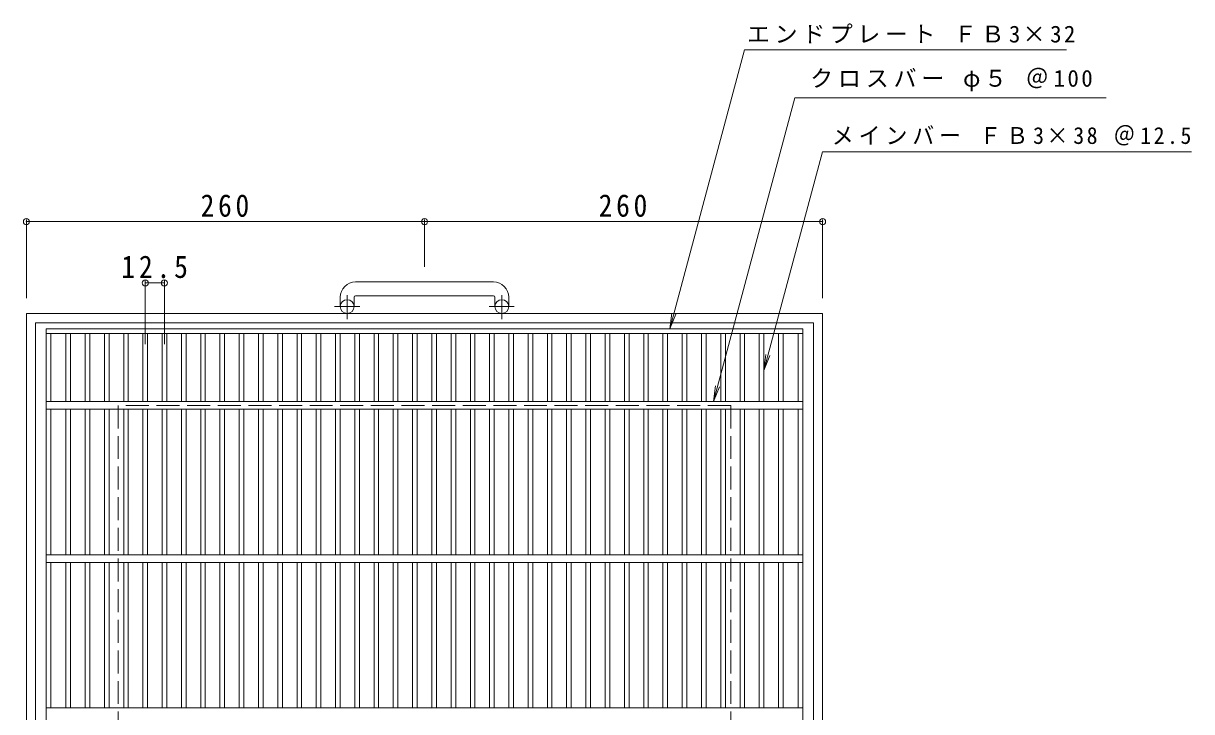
# Model space of a CAD drawing. Units: millimetres at full size, sheet at 1:5. Extents: x -725 to 875, y -685 to 665.
# Drawn here: x -710 to 53, y 215 to 665 of the extents above; entities that cross this region are included whole.
import ezdxf

# ---------------------------------------------------------------- set-up
doc = ezdxf.new("R2010")
doc.units = ezdxf.units.MM
doc.header["$LTSCALE"] = 5
doc.header["$PDMODE"] = 32
doc.header["$PDSIZE"] = 4
doc.linetypes.add('CHAIN1', pattern=[8, 5, -1, 1, -1])
doc.linetypes.add('DASHED3', pattern=[4, 3, -1])
for name, color, linetype, lineweight in [('E-1', 2, 'Continuous', 9), ('E-2', 3, 'Continuous', 9), ('E-4', 7, 'Continuous', 9), ('E-5', 7, 'Continuous', 9)]:
    doc.layers.add(name, color=color, linetype=linetype, lineweight=lineweight)
doc.styles.add('ＭＳ ゴシック', font='')
doc.styles.get('ＭＳ ゴシック').set_extended_font_data('MS Gothic')

msp = doc.modelspace()

# ---------------------------------------------------------------- linework, layer by layer
at = {"layer": 'E-1'}
for p, q in [((-403.386, 495.672), (-493.386, 495.672)), ((-503.386, 485.672), (-503.386, 479.572)), ((-494.386, 485.672), (-494.386, 479.572)), ((-493.386, 486.671), (-403.386, 486.671)), ((-402.386, 485.672), (-402.386, 479.572)), ((-393.386, 485.672), (-393.386, 479.572)), ((-708.386, 475.072), (-708.386, -44.928)), ((-188.386, 475.072), (-708.386, 475.072)), ((-188.386, 475.072), (-188.386, -44.928)), ((-702.386, 469.071), (-702.386, -38.928)), ((-194.386, 469.071), (-702.386, 469.071)), ((-194.386, 469.071), (-194.386, -38.928))]:
    msp.add_line(p, q, dxfattribs=at)
at = {"layer": 'E-1', "linetype": 'CHAIN1'}
for p, q in [((-498.886, 471.464), (-498.886, 487.062)), ((-397.886, 471.464), (-397.886, 487.062)), ((-490.724, 479.572), (-507.13, 479.572)), ((-389.723, 479.572), (-406.13, 479.572))]:
    msp.add_line(p, q, dxfattribs=at)
at = {"layer": 'E-1', "linetype": 'DASHED3'}
for p, q in [((-648.386, 415.072), (-648.386, 15.072)), ((-248.386, 415.072), (-648.386, 415.072)), ((-248.386, 415.072), (-248.386, 15.072))]:
    msp.add_line(p, q, dxfattribs=at)
at = {"layer": 'E-1'}
for centre in [(-498.886, 479.572), (-397.887, 479.572)]:
    msp.add_circle(centre, 4.5, dxfattribs=at)
for centre, radius, start, end in [((-493.386, 485.672), 10, 90, 180), ((-403.386, 485.672), 10, 0, 90), ((-493.386, 485.672), 1, 90, 180), ((-403.386, 485.672), 1, 0, 90)]:
    msp.add_arc(centre, radius, start, end, dxfattribs=at)
at = {"layer": 'E-2'}
for p, q in [((-695.386, -34.928), (-695.386, 465.072)), ((-695.386, 465.072), (-201.386, 465.072)), ((-695.386, 462.072), (-201.386, 462.072)), ((-692.385, 462.071), (-692.385, 417.571)), ((-682.608, 417.571), (-682.608, 462.071)), ((-679.608, 417.571), (-679.608, 462.071)), ((-670.028, 417.571), (-670.028, 462.071)), ((-667.028, 417.571), (-667.028, 462.071)), ((-657.449, 417.571), (-657.449, 462.071)), ((-654.449, 417.571), (-654.449, 462.071)), ((-644.869, 417.571), (-644.869, 462.071)), ((-641.869, 417.571), (-641.869, 462.071)), ((-632.29, 417.571), (-632.29, 462.071)), ((-629.289, 417.571), (-629.289, 462.071)), ((-619.71, 417.571), (-619.71, 462.071)), ((-616.71, 417.571), (-616.71, 462.071)), ((-607.131, 417.571), (-607.131, 462.071)), ((-604.13, 417.571), (-604.13, 462.071)), ((-594.551, 417.571), (-594.551, 462.071)), ((-591.551, 417.571), (-591.551, 462.071)), ((-581.971, 417.571), (-581.971, 462.071)), ((-578.971, 417.571), (-578.971, 462.071)), ((-569.392, 417.571), (-569.392, 462.071)), ((-566.392, 417.571), (-566.392, 462.071)), ((-556.812, 417.571), (-556.812, 462.071)), ((-553.812, 417.571), (-553.812, 462.071)), ((-544.233, 417.571), (-544.233, 462.071)), ((-541.233, 417.571), (-541.233, 462.071)), ((-531.653, 417.571), (-531.653, 462.071)), ((-528.653, 417.571), (-528.653, 462.071)), ((-519.074, 417.571), (-519.074, 462.071)), ((-516.074, 417.571), (-516.074, 462.071)), ((-506.494, 417.571), (-506.494, 462.071)), ((-503.494, 417.571), (-503.494, 462.071)), ((-493.915, 417.571), (-493.915, 462.071)), ((-490.914, 417.571), (-490.914, 462.071)), ((-481.335, 417.571), (-481.335, 462.071)), ((-478.335, 417.571), (-478.335, 462.071)), ((-468.755, 417.571), (-468.755, 462.071)), ((-465.755, 417.571), (-465.755, 462.071)), ((-456.176, 417.571), (-456.176, 462.071)), ((-453.176, 417.571), (-453.176, 462.071)), ((-443.596, 417.571), (-443.596, 462.071)), ((-440.596, 417.571), (-440.596, 462.071)), ((-431.017, 417.571), (-431.017, 462.071)), ((-428.017, 417.571), (-428.017, 462.071)), ((-418.437, 417.571), (-418.437, 462.071)), ((-415.437, 417.571), (-415.437, 462.071)), ((-405.858, 417.571), (-405.858, 462.071)), ((-402.858, 417.571), (-402.858, 462.071)), ((-393.278, 417.571), (-393.278, 462.071)), ((-390.278, 417.571), (-390.278, 462.071)), ((-380.699, 417.571), (-380.699, 462.071)), ((-377.698, 417.571), (-377.698, 462.071)), ((-368.119, 417.571), (-368.119, 462.071)), ((-365.119, 417.571), (-365.119, 462.071)), ((-355.539, 417.571), (-355.539, 462.071)), ((-352.539, 417.571), (-352.539, 462.071)), ((-342.96, 417.571), (-342.96, 462.071)), ((-339.96, 417.571), (-339.96, 462.071)), ((-330.38, 417.571), (-330.38, 462.071)), ((-327.38, 417.571), (-327.38, 462.071)), ((-317.801, 417.571), (-317.801, 462.071)), ((-314.801, 417.571), (-314.801, 462.071)), ((-305.221, 417.571), (-305.221, 462.071)), ((-302.221, 417.571), (-302.221, 462.071)), ((-292.642, 417.571), (-292.642, 462.071)), ((-289.642, 417.571), (-289.642, 462.071)), ((-280.062, 417.571), (-280.062, 462.071)), ((-277.062, 417.571), (-277.062, 462.071)), ((-267.483, 417.571), (-267.483, 462.071)), ((-264.482, 417.571), (-264.482, 462.071)), ((-254.903, 417.571), (-254.903, 462.071)), ((-251.903, 417.571), (-251.903, 462.071)), ((-242.323, 417.571), (-242.323, 462.071)), ((-239.323, 417.571), (-239.323, 462.071)), ((-229.744, 417.571), (-229.744, 462.071)), ((-226.744, 417.571), (-226.744, 462.071)), ((-217.164, 417.571), (-217.164, 462.071)), ((-214.164, 417.571), (-214.164, 462.071)), ((-204.385, 417.571), (-204.385, 462.071)), ((-201.386, 465.072), (-201.386, -34.928)), ((-695.386, 417.571), (-201.386, 417.571)), ((-695.386, 412.571), (-201.386, 412.571)), ((-692.385, 412.571), (-692.385, 317.572)), ((-682.608, 317.572), (-682.608, 412.571)), ((-679.608, 317.572), (-679.608, 412.571)), ((-670.028, 317.572), (-670.028, 412.571)), ((-667.028, 317.572), (-667.028, 412.571)), ((-657.449, 317.572), (-657.449, 412.571)), ((-654.449, 317.572), (-654.449, 412.571)), ((-644.869, 317.572), (-644.869, 412.571)), ((-641.869, 317.572), (-641.869, 412.571)), ((-632.29, 317.572), (-632.29, 412.571)), ((-629.289, 317.572), (-629.289, 412.571)), ((-619.71, 317.572), (-619.71, 412.571)), ((-616.71, 317.572), (-616.71, 412.571)), ((-607.131, 317.572), (-607.131, 412.571)), ((-604.13, 317.572), (-604.13, 412.571)), ((-594.551, 317.572), (-594.551, 412.571)), ((-591.551, 317.572), (-591.551, 412.571)), ((-581.971, 317.572), (-581.971, 412.571)), ((-578.971, 317.572), (-578.971, 412.571)), ((-569.392, 317.572), (-569.392, 412.571)), ((-566.392, 317.572), (-566.392, 412.571)), ((-556.812, 317.572), (-556.812, 412.571)), ((-553.812, 317.572), (-553.812, 412.571)), ((-544.233, 317.572), (-544.233, 412.571)), ((-541.233, 317.572), (-541.233, 412.571)), ((-531.653, 317.572), (-531.653, 412.571)), ((-528.653, 317.572), (-528.653, 412.571)), ((-519.074, 317.572), (-519.074, 412.571)), ((-516.074, 317.572), (-516.074, 412.571)), ((-506.494, 317.572), (-506.494, 412.571)), ((-503.494, 317.572), (-503.494, 412.571)), ((-493.915, 317.572), (-493.915, 412.571)), ((-490.914, 317.572), (-490.914, 412.571)), ((-481.335, 317.572), (-481.335, 412.571)), ((-478.335, 317.572), (-478.335, 412.571)), ((-468.755, 317.572), (-468.755, 412.571)), ((-465.755, 317.572), (-465.755, 412.571)), ((-456.176, 317.572), (-456.176, 412.571)), ((-453.176, 317.572), (-453.176, 412.571)), ((-443.596, 317.572), (-443.596, 412.571)), ((-440.596, 317.572), (-440.596, 412.571)), ((-431.017, 317.572), (-431.017, 412.571)), ((-428.017, 317.572), (-428.017, 412.571)), ((-418.437, 317.572), (-418.437, 412.571)), ((-415.437, 317.572), (-415.437, 412.571)), ((-405.858, 317.572), (-405.858, 412.571)), ((-402.858, 317.572), (-402.858, 412.571)), ((-393.278, 317.572), (-393.278, 412.571)), ((-390.278, 317.572), (-390.278, 412.571)), ((-380.699, 317.572), (-380.699, 412.571)), ((-377.698, 317.572), (-377.698, 412.571)), ((-368.119, 317.572), (-368.119, 412.571)), ((-365.119, 317.572), (-365.119, 412.571)), ((-355.539, 317.572), (-355.539, 412.571)), ((-352.539, 317.572), (-352.539, 412.571)), ((-342.96, 317.572), (-342.96, 412.571)), ((-339.96, 317.572), (-339.96, 412.571)), ((-330.38, 317.572), (-330.38, 412.571)), ((-327.38, 317.572), (-327.38, 412.571)), ((-317.801, 317.572), (-317.801, 412.571)), ((-314.801, 317.572), (-314.801, 412.571)), ((-305.221, 317.572), (-305.221, 412.571)), ((-302.221, 317.572), (-302.221, 412.571)), ((-292.642, 317.572), (-292.642, 412.571)), ((-289.642, 317.572), (-289.642, 412.571)), ((-280.062, 317.572), (-280.062, 412.571)), ((-277.062, 317.572), (-277.062, 412.571)), ((-267.483, 317.572), (-267.483, 412.571)), ((-264.482, 317.572), (-264.482, 412.571)), ((-254.903, 317.572), (-254.903, 412.571)), ((-251.903, 317.572), (-251.903, 412.571)), ((-242.323, 317.572), (-242.323, 412.571)), ((-239.323, 317.572), (-239.323, 412.571)), ((-229.744, 317.572), (-229.744, 412.571)), ((-226.744, 317.572), (-226.744, 412.571)), ((-217.164, 317.572), (-217.164, 412.571)), ((-214.164, 317.572), (-214.164, 412.571)), ((-204.385, 317.572), (-204.385, 412.571)), ((-695.386, 317.571), (-201.386, 317.571)), ((-695.386, 312.571), (-201.386, 312.571)), ((-692.385, 312.571), (-692.385, 217.571)), ((-682.608, 217.571), (-682.608, 312.571)), ((-679.608, 217.571), (-679.608, 312.571)), ((-670.028, 217.571), (-670.028, 312.571)), ((-667.028, 217.571), (-667.028, 312.571)), ((-657.449, 217.571), (-657.449, 312.571)), ((-654.449, 217.571), (-654.449, 312.571)), ((-644.869, 217.571), (-644.869, 312.571)), ((-641.869, 217.571), (-641.869, 312.571)), ((-632.29, 217.571), (-632.29, 312.571)), ((-629.289, 217.571), (-629.289, 312.571)), ((-619.71, 217.571), (-619.71, 312.571)), ((-616.71, 217.571), (-616.71, 312.571)), ((-607.131, 217.571), (-607.131, 312.571)), ((-604.13, 217.571), (-604.13, 312.571)), ((-594.551, 217.571), (-594.551, 312.571)), ((-591.551, 217.571), (-591.551, 312.571)), ((-581.971, 217.571), (-581.971, 312.571)), ((-578.971, 217.571), (-578.971, 312.571)), ((-569.392, 217.571), (-569.392, 312.571)), ((-566.392, 217.571), (-566.392, 312.571)), ((-556.812, 217.571), (-556.812, 312.571)), ((-553.812, 217.571), (-553.812, 312.571)), ((-544.233, 217.571), (-544.233, 312.571)), ((-541.233, 217.571), (-541.233, 312.571)), ((-531.653, 217.571), (-531.653, 312.571)), ((-528.653, 217.571), (-528.653, 312.571)), ((-519.074, 217.571), (-519.074, 312.571)), ((-516.074, 217.571), (-516.074, 312.571)), ((-506.494, 217.571), (-506.494, 312.571)), ((-503.494, 217.571), (-503.494, 312.571)), ((-493.915, 217.571), (-493.915, 312.571)), ((-490.914, 217.571), (-490.914, 312.571)), ((-481.335, 217.571), (-481.335, 312.571)), ((-478.335, 217.571), (-478.335, 312.571)), ((-468.755, 217.571), (-468.755, 312.571)), ((-465.755, 217.571), (-465.755, 312.571)), ((-456.176, 217.571), (-456.176, 312.571)), ((-453.176, 217.571), (-453.176, 312.571)), ((-443.596, 217.571), (-443.596, 312.571)), ((-440.596, 217.571), (-440.596, 312.571)), ((-431.017, 217.571), (-431.017, 312.571)), ((-428.017, 217.571), (-428.017, 312.571)), ((-418.437, 217.571), (-418.437, 312.571)), ((-415.437, 217.571), (-415.437, 312.571)), ((-405.858, 217.571), (-405.858, 312.571)), ((-402.858, 217.571), (-402.858, 312.571)), ((-393.278, 217.571), (-393.278, 312.571)), ((-390.278, 217.571), (-390.278, 312.571)), ((-380.699, 217.571), (-380.699, 312.571)), ((-377.698, 217.571), (-377.698, 312.571)), ((-368.119, 217.571), (-368.119, 312.571)), ((-365.119, 217.571), (-365.119, 312.571)), ((-355.539, 217.571), (-355.539, 312.571)), ((-352.539, 217.571), (-352.539, 312.571)), ((-342.96, 217.571), (-342.96, 312.571)), ((-339.96, 217.571), (-339.96, 312.571)), ((-330.38, 217.571), (-330.38, 312.571)), ((-327.38, 217.571), (-327.38, 312.571)), ((-317.801, 217.571), (-317.801, 312.571)), ((-314.801, 217.571), (-314.801, 312.571)), ((-305.221, 217.571), (-305.221, 312.571)), ((-302.221, 217.571), (-302.221, 312.571)), ((-292.642, 217.571), (-292.642, 312.571)), ((-289.642, 217.571), (-289.642, 312.571)), ((-280.062, 217.571), (-280.062, 312.571)), ((-277.062, 217.571), (-277.062, 312.571)), ((-267.483, 217.571), (-267.483, 312.571)), ((-264.482, 217.571), (-264.482, 312.571)), ((-254.903, 217.571), (-254.903, 312.571)), ((-251.903, 217.571), (-251.903, 312.571)), ((-242.323, 217.571), (-242.323, 312.571)), ((-239.323, 217.571), (-239.323, 312.571)), ((-229.744, 217.571), (-229.744, 312.571)), ((-226.744, 217.571), (-226.744, 312.571)), ((-217.164, 217.571), (-217.164, 312.571)), ((-214.164, 217.571), (-214.164, 312.571)), ((-204.385, 217.571), (-204.385, 312.571)), ((-695.386, 217.571), (-201.386, 217.571))]:
    msp.add_line(p, q, dxfattribs=at)
at = {"layer": 'E-4'}
for p, q in [((-708.386, 536.572), (-708.386, 485.072)), ((-708.386, 535.072), (-448.386, 535.072)), ((-448.386, 536.572), (-448.386, 505.672)), ((-448.386, 535.072), (-188.386, 535.072)), ((-188.386, 536.572), (-188.386, 485.072)), ((-630.75, 496.572), (-630.75, 455.072)), ((-618.25, 496.572), (-618.25, 455.072)), ((-630.75, 495.072), (-618.25, 495.072))]:
    msp.add_line(p, q, dxfattribs=at)
for p in [(-708.386, 535.072), (-448.386, 535.072), (-188.386, 535.072), (-630.75, 495.072), (-618.25, 495.072)]:
    msp.add_point(p, dxfattribs=at)
at = {"layer": 'E-5'}
for p, q in [((-288.156, 465.072), (-239.328, 647.3)), ((-239.328, 647.3), (-28.989, 647.3)), ((-259.628, 417.571), (-206.446, 616.05)), ((-206.446, 616.05), (-3.11, 616.05)), ((-226.744, 437.955), (-188.513, 580.633)), ((-188.513, 580.633), (52.648, 580.633)), ((-288.156, 465.072), (-286.796, 475.399)), ((-288.156, 465.072), (-284.169, 474.695)), ((-226.744, 437.955), (-225.384, 448.282)), ((-226.744, 437.955), (-222.758, 447.578)), ((-259.628, 417.571), (-258.268, 427.899)), ((-259.628, 417.571), (-255.642, 427.195))]:
    msp.add_line(p, q, dxfattribs=at)

# ---------------------------------------------------------------- texts
at = {"layer": 'E-4', "color": 2, "char_height": 14.66, "attachment_point": 7, "style": 'ＭＳ ゴシック'}
for s, insert in [('\\T1.27;\\W0.9;260', (-594.636, 538.072)), ('\\T1.27;\\W0.9;260', (-334.636, 538.072)), ('\\T1.28;\\W0.9;12.5', (-646.375, 498.072))]:
    msp.add_mtext(s, dxfattribs=dict(at, insert=insert))
at = {"layer": 'E-5', "char_height": 11, "attachment_point": 7, "style": 'ＭＳ ゴシック'}
for s, insert in [('\\T1.2;エンドプレート\\~ＦＢ3×32', (-237.739, 651.467)), ('\\T1.21;クロスバー\\~φ５\\~＠100', (-196.495, 620.217)), ('\\T1.23;\\W0.95;メインバー\\~ＦＢ3×38\\~＠12.5', (-182.352, 584.8))]:
    msp.add_mtext(s, dxfattribs=dict(at, insert=insert))

doc.saveas('drawing.dxf')
